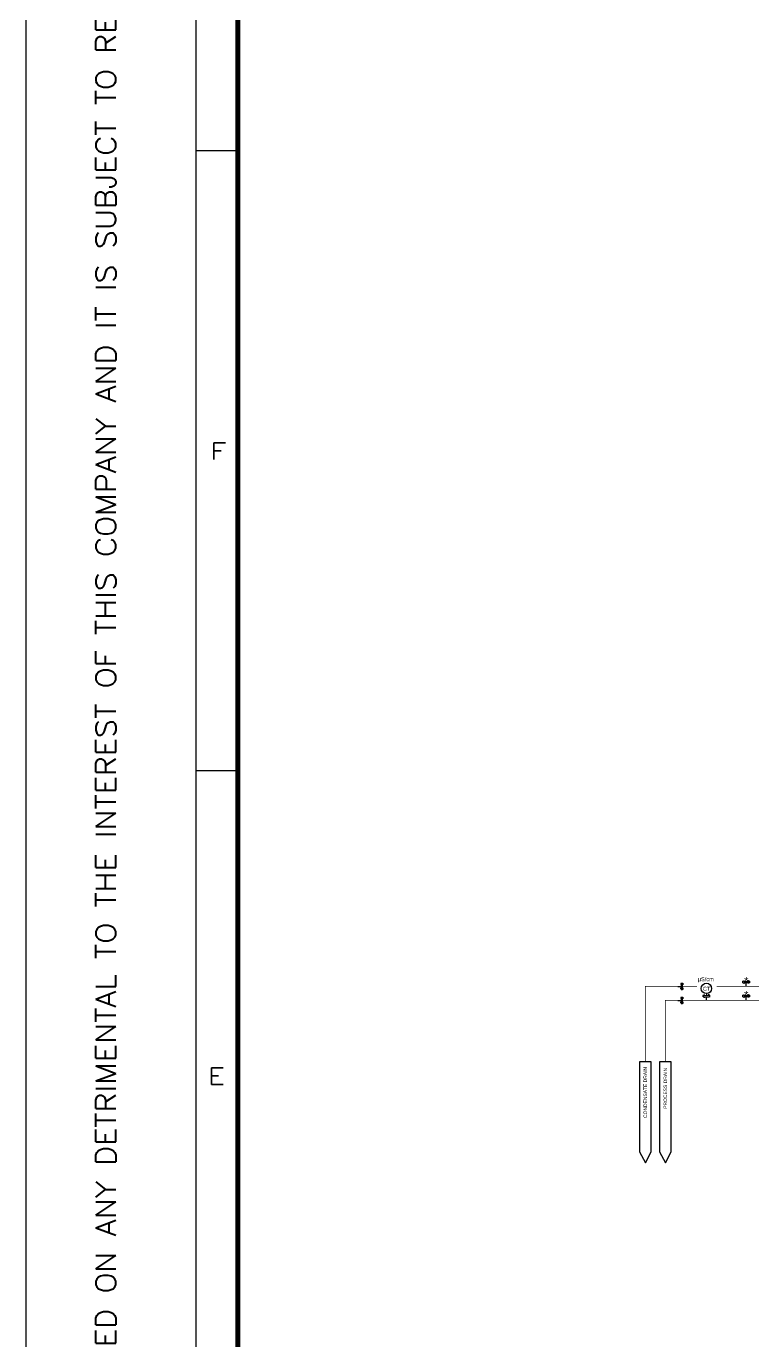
# Model space of a CAD drawing. Header units: inches. Extents: x 14435 to 21465, y 2728 to 7693.
# Drawn here: x 14435 to 15156, y 5240 to 6544 of the extents above; entities that cross this region are included whole.
import ezdxf
from ezdxf.enums import TextEntityAlignment as Align

# ---------------------------------------------------------------- set-up
doc = ezdxf.new("R2010")
doc.units = ezdxf.units.IN
doc.header["$MEASUREMENT"] = 0
doc.linetypes.add('ACAD_ISO04W100', pattern=[30.5, 24, -3, 0.5, -3])
for name, color, linetype in [('$phi_title', 7, 'Continuous'), ('P---PLINB-CIPS055', 7, 'Continuous'), ('P---PLINB-CND012', 7, 'Continuous'), ('P---PLINB-CS009', 7, 'Continuous'), ('P---PLINB-DRH083', 7, 'Continuous'), ('P---PLINB-DRH278', 7, 'Continuous'), ('P---PLIND-TEXT-25-35', 7, 'Continuous'), ('SHEET', 7, 'Continuous')]:
    doc.layers.add(name, color=color, linetype=linetype)
doc.styles.add('ISO', font='isocp')
doc.styles.add('ROMANS', font='romans.shx')
doc.styles.get("Standard").update_dxf_attribs({"font": 'arial.ttf'})

# ---------------------------------------------------------------- blocks, each defined once
blk = doc.blocks.new('rgyjryjyfrjfhjgfgj')
at = {"color": 0, "linetype": 'ByBlock'}
for p, q in [((716.5, 396.9), (717.4, 397.4)), ((716.5, 396.9), (716.5, 395.4)), ((716.5, 395.4), (717.4, 394.9)), ((717.4, 397.4), (718.1, 397.4)), ((717.4, 394.9), (718.1, 394.9)), ((722.1, 397.4), (721.4, 397.4)), ((722.1, 394.9), (721.4, 394.9)), ((723, 396.9), (722.1, 397.4)), ((723, 395.4), (722.1, 394.9)), ((723, 395.4), (723, 396.9))]:
    blk.add_line(p, q, dxfattribs=at)
at = {"color": 6, "linetype": 'ByBlock'}
blk.add_line((719.7, 391.9), (719.7, 395.5), dxfattribs=at)
at = {"color": 1, "linetype": 'ByBlock', "lineweight": 15}
blk.add_lwpolyline([(717.2, 396.8), (722.2, 396.8)], dxfattribs=at)
at = {"color": 6, "linetype": 'ByBlock'}
blk.add_lwpolyline([(717.2, 395.5), (722.2, 395.5)], dxfattribs=at)
blk = doc.blocks.new('phi_15906742623')
at = {"color": 0, "linetype": 'ByBlock'}
blk.add_line((-3.2, 3.5), (-3.2, 4.9), dxfattribs=at)
blk.add_blockref('rgyjryjyfrjfhjgfgj', (-719.7, -391.9), dxfattribs=at)
at = {"flags": 1}
for p, rotation in [((0, 4.9), 90), ((0, 0), 270)]:
    blk.add_attdef('PHI_CONNECTIONPOINT', p, '', height=0.1, rotation=rotation, dxfattribs=at)
blk = doc.blocks.new('phi_15908170398')
at = {"color": 0, "linetype": 'ByBlock'}
blk.add_line((-3.2, 3.5), (-3.2, 4.9), dxfattribs=at)
blk.add_blockref('rgyjryjyfrjfhjgfgj', (-719.7, -391.9), dxfattribs=at)
at = {"flags": 1}
for p, rotation in [((0, 4.9), 90), ((0, 0), 270)]:
    blk.add_attdef('PHI_CONNECTIONPOINT', p, '', height=0.1, rotation=rotation, dxfattribs=at)
blk = doc.blocks.new('phi_15825218758')
at = {"color": 0, "linetype": 'ByBlock'}
blk.add_line((-3.2, 3.5), (-3.2, 4.9), dxfattribs=at)
blk.add_blockref('rgyjryjyfrjfhjgfgj', (-719.7, -391.9), dxfattribs=at)
at = {"flags": 1}
for p, rotation in [((0, 4.9), 90), ((0, 0), 270)]:
    blk.add_attdef('PHI_CONNECTIONPOINT', p, '', height=0.1, rotation=rotation, dxfattribs=at)
blk = doc.blocks.new('phi-a1praj')
at = {"color": 7}
for p, q in [((20.15, 594), (20.15, 0)), ((25.12, 589.03), (25.12, 4.97)), ((20.15, 441.77), (25.12, 441.77)), ((20.15, 368.14), (25.12, 368.14))]:
    blk.add_line(p, q, dxfattribs=at)
blk.add_lwpolyline([(0, 594), (841, 594), (841, 0), (0, 0)], close=True)
at = {"color": 7, "const_width": 0.597}
blk.add_lwpolyline([(836.03, 4.97), (836.03, 589.03), (25.12, 589.03), (25.12, 4.97)], close=True, dxfattribs=at)
at = {"color": 7, "style": 'ROMANS', "width": 1.25}
for s, p in [('F', (22.83, 406.06)), ('E', (22.58, 331.85))]:
    blk.add_text(s, height=1.99, dxfattribs=at).set_placement(p, align=Align.MIDDLE)
at = {"style": 'ISO', "flags": 1}
for tag, p in [('$UR', (836.03, 589.03)), ('$LL', (25.12, 4.97)), ('$INSERT', (836.03, 4.97))]:
    blk.add_attdef(tag, p, '', height=2.5, dxfattribs=at)
at = {"layer": 'SHEET', "color": 7, "style": 'ROMANS', "width": 1.1}
blk.add_text('THIS PRINT IS THE PROPERTY OF Praj HiPurity Systems Limited IT IS TO BE USED ONLY FOR THE PURPOSE FOR WHICH IT WAS LENT AND MUST NOT BE USED ON ANY DETRIMENTAL TO THE INTEREST OF THIS COMPANY AND IT IS SUBJECT TO RETURN ON DEMAND.', height=2.4, rotation=90, dxfattribs=at).set_placement((10.65, 20.49))
blk = doc.blocks.new('Outlet_01')
at = {"color": 181, "elevation": -0.2}
blk.add_lwpolyline([(-5.8, 0), (5.8, 0), (5.8, 89.3), (0, 100.1), (-5.8, 89.3)], close=True, dxfattribs=at)

msp = doc.modelspace()

# ---------------------------------------------------------------- linework, layer by layer
at = {"color": 0, "linetype": 'ByBlock'}
msp.add_line((15110.1, 5584.2), (15110.1, 5582.3), dxfattribs=at)
msp.add_circle((15110.1, 5589.3), 5.14, dxfattribs=at)
at = {"layer": 'P---PLINB-CND012', "color": 181, "linetype": 'ACAD_ISO04W100', "ltscale": 0.5, "const_width": 0.5, "elevation": 1.4}
for points in [[(15085.2, 5591.3), (15049.5, 5591.3), (15049.5, 5527.3)], [(15085.2, 5577.4), (15069.3, 5577.4), (15069.3, 5529)]]:
    msp.add_lwpolyline(points, dxfattribs=at)
at = {"layer": 'P---PLINB-CND012', "color": 230, "linetype": 'ACAD_ISO04W100', "ltscale": 0.5, "const_width": 0.5, "elevation": 1.4}
for points in [[(15086.5, 5591.3), (15100.8, 5591.3)], [(15120.3, 5591.3), (16089.9, 5591.3)]]:
    msp.add_lwpolyline(points, dxfattribs=at)
at = {"layer": 'P---PLINB-CND012', "color": 181, "linetype": 'ACAD_ISO04W100', "ltscale": 0.5, "const_width": 0.5}
for points in [[(15049.5, 5527.3), (15049.5, 5516.3)], [(15069.3, 5529), (15069.3, 5516.3)]]:
    msp.add_lwpolyline(points, dxfattribs=at)
at = {"layer": 'P---PLINB-DRH083', "color": 240, "linetype": 'ACAD_ISO04W100', "ltscale": 0.5, "const_width": 0.5}
msp.add_lwpolyline([(15086.5, 5577.4), (16089.9, 5577.4)], dxfattribs=at)

# ---------------------------------------------------------------- block references
at = {"layer": '$phi_title', "lineweight": 0, "xscale": 8.359038904379775, "yscale": 8.359038904379775, "zscale": 8.359038904379775}
msp.add_blockref('phi-a1praj', (14434.7, 2728.1), dxfattribs=at)
at = {"rotation": 180}
for p in [(15049.5, 5516.3), (15069.3, 5516.3)]:
    msp.add_blockref('Outlet_01', p, dxfattribs=at)
at = {"layer": 'P---PLINB-CIPS055', "rotation": 359.9841269434263}
msp.add_blockref('phi_15908170398', (15110.1, 5577.4), dxfattribs=at)
at = {"layer": 'P---PLINB-CS009', "xscale": -1, "rotation": 270}
for p in [(15081.6, 5591.3), (15081.6, 5577.4)]:
    msp.add_blockref('phi_15906742623', p, dxfattribs=at)
at = {"layer": 'P---PLINB-DRH278', "xscale": -1}
for p in [(15149.6, 5591.3), (15149.6, 5577.4)]:
    msp.add_blockref('phi_15825218758', p, dxfattribs=at)

# ---------------------------------------------------------------- texts
msp.add_text('µS/cm', height=4).set_placement((15101.5, 5596.4))
at = {"color": 0, "linetype": 'ByBlock'}
msp.add_text('CT', height=4, rotation=359.9879, dxfattribs=at).set_placement((15106.6, 5586.9))
at = {"color": 181, "char_height": 3.5, "width": 76.059, "attachment_point": 1, "rotation": 90}
for s, insert in [('CONDENSATE DRAIN', (15047.6, 5460.7)), ('PROCESS DRAIN', (15067.5, 5469.8))]:
    msp.add_mtext(s, dxfattribs=dict(at, insert=insert))
at = {"layer": 'P---PLIND-TEXT-25-35', "color": 1, "char_height": 7.94, "width": 170.112, "attachment_point": 3}
for insert in [(15151.8, 5600.5), (15151.8, 5586.7)]:
    msp.add_mtext('*', dxfattribs=dict(at, insert=insert))

doc.saveas('drawing.dxf')
